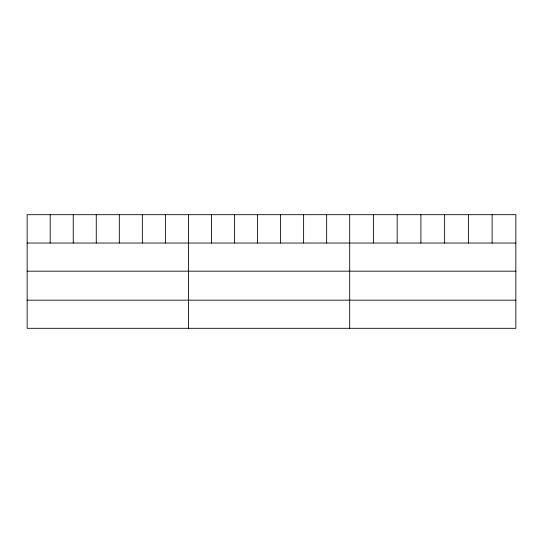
<?xml version="1.0" encoding="UTF-8"?>
<svg xmlns="http://www.w3.org/2000/svg" width="543" height="543" viewBox="0 0 543 543"><rect width="100%" height="100%" fill="white"/><g stroke="black" fill="none" stroke-linecap="round" stroke-linejoin="round"><path stroke-width="0.81" d="M515.85 243.033L515.85 328.311L27.15 328.311L27.15 214.689L515.85 214.689L515.85 243.033L27.15 243.033M27.15 271.174L515.85 271.174M27.15 300.17L515.85 300.17M492.114 214.689L492.114 243.033M468.378 214.689L468.378 243.033M444.642 214.689L444.642 243.033M420.9 214.689L420.9 243.033M397.164 214.689L397.164 243.033M373.428 214.689L373.428 243.033M349.692 214.689L349.692 328.311M326.655 214.689L326.655 243.033M303.612 214.689L303.612 243.033M280.575 214.689L280.575 243.033M257.538 214.689L257.538 243.033M234.501 214.689L234.501 243.033M211.458 214.689L211.458 243.033M188.421 214.689L188.421 328.311M165.384 214.689L165.384 243.033M142.341 214.689L142.341 243.033M119.304 214.689L119.304 243.033M96.267 214.689L96.267 243.033M73.23 214.689L73.23 243.033M50.187 214.689L50.187 243.033"/></g></svg>
